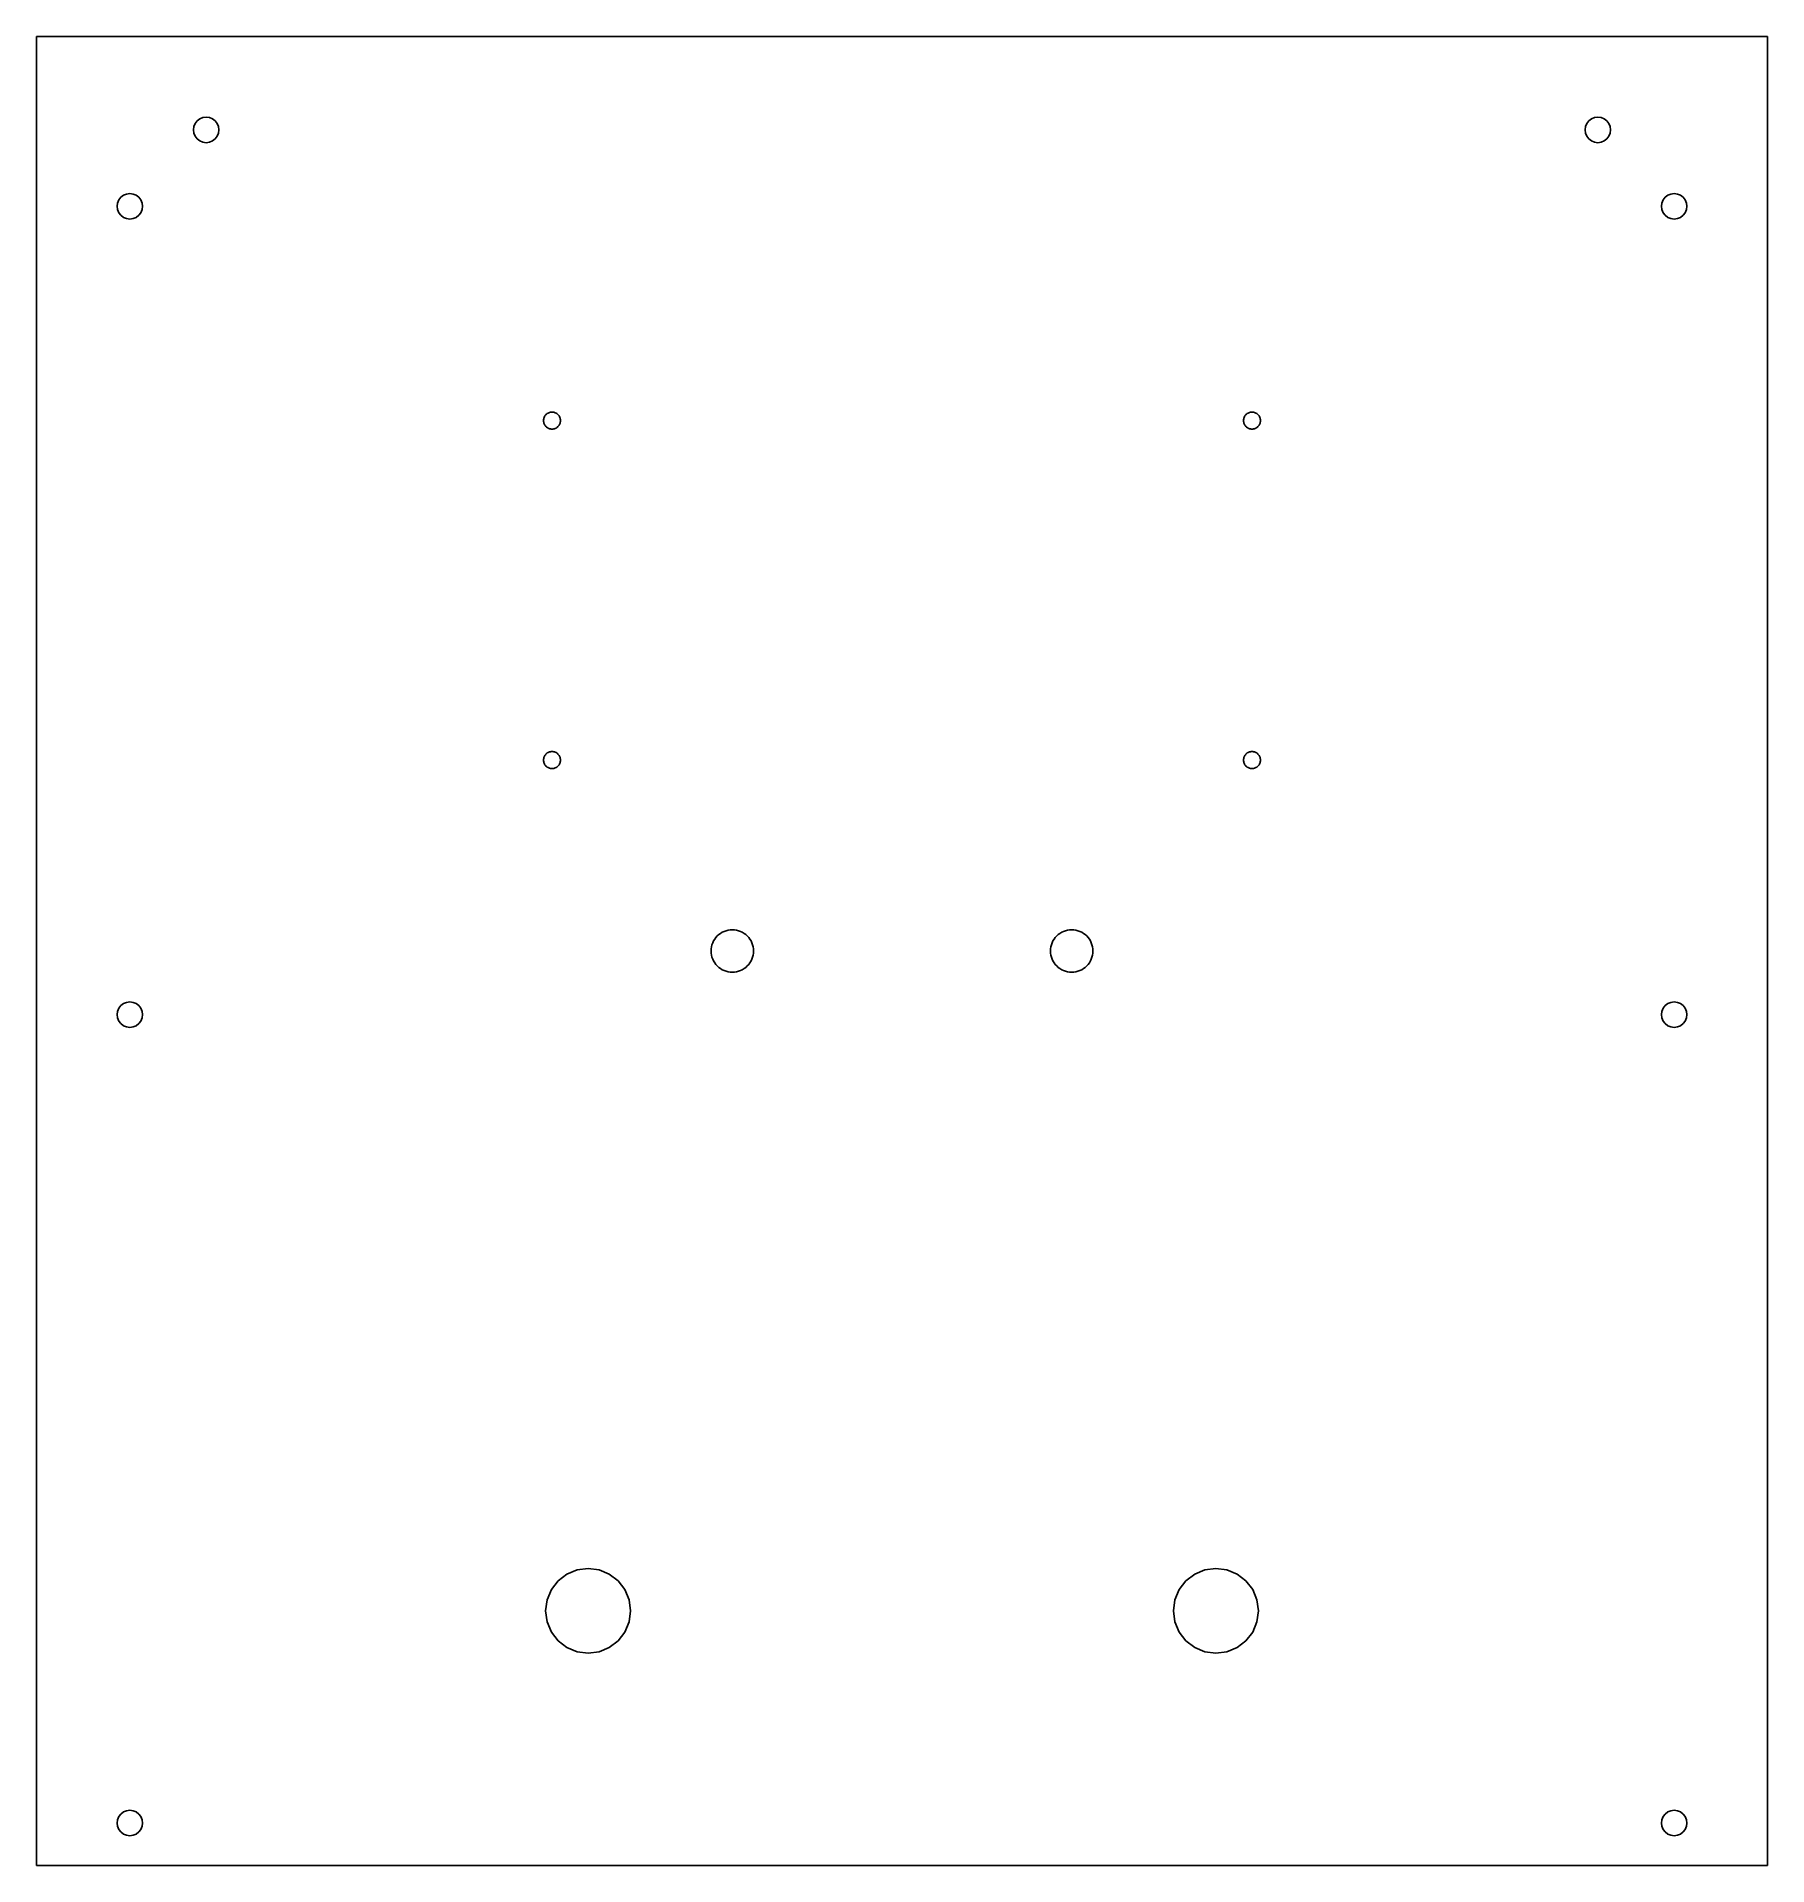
# Model space of a CAD drawing. Header units: millimetres. Extents: x -256 to 152, y -141 to 290.
import ezdxf

# ---------------------------------------------------------------- set-up
doc = ezdxf.new("R2010")
doc.units = ezdxf.units.MM

msp = doc.modelspace()

# ---------------------------------------------------------------- linework, layer by layer
for p, q in [((-256.11, -141.03), (-256.11, 289.97)), ((-256.11, 289.97), (151.89, 289.97)), ((151.89, 289.97), (151.89, -141.03)), ((-219.11, 267.97), (-219.01, 268.75)), ((-219.01, 267.2), (-219.11, 267.97)), ((-219.01, 268.75), (-218.71, 269.47)), ((-218.71, 269.47), (-218.23, 270.09)), ((-218.23, 270.09), (-217.61, 270.57)), ((-217.61, 270.57), (-216.89, 270.87)), ((-216.89, 270.87), (-216.11, 270.97)), ((-216.11, 270.97), (-215.34, 270.87)), ((-215.34, 270.87), (-214.61, 270.57)), ((-214.61, 270.57), (-213.99, 270.09)), ((-213.99, 270.09), (-213.51, 269.47)), ((-213.51, 269.47), (-213.21, 268.75)), ((-213.21, 268.75), (-213.11, 267.97)), ((-213.11, 267.97), (-213.21, 267.2)), ((108.89, 267.97), (108.99, 268.75)), ((108.99, 267.2), (108.89, 267.97)), ((108.99, 268.75), (109.29, 269.47)), ((109.29, 269.47), (109.77, 270.09)), ((109.77, 270.09), (110.39, 270.57)), ((110.39, 270.57), (111.11, 270.87)), ((111.11, 270.87), (111.89, 270.97)), ((111.89, 270.97), (112.66, 270.87)), ((112.66, 270.87), (113.39, 270.57)), ((113.39, 270.57), (114.01, 270.09)), ((114.01, 270.09), (114.49, 269.47)), ((114.49, 269.47), (114.79, 268.75)), ((114.79, 268.75), (114.89, 267.97)), ((114.89, 267.97), (114.79, 267.2)), ((-218.71, 266.47), (-219.01, 267.2)), ((-218.23, 265.85), (-218.71, 266.47)), ((-217.61, 265.37), (-218.23, 265.85)), ((-216.89, 265.07), (-217.61, 265.37)), ((-216.11, 264.97), (-216.89, 265.07)), ((-215.34, 265.07), (-216.11, 264.97)), ((-214.61, 265.37), (-215.34, 265.07)), ((-213.99, 265.85), (-214.61, 265.37)), ((-213.51, 266.47), (-213.99, 265.85)), ((-213.21, 267.2), (-213.51, 266.47)), ((109.29, 266.47), (108.99, 267.2)), ((109.77, 265.85), (109.29, 266.47)), ((110.39, 265.37), (109.77, 265.85)), ((111.11, 265.07), (110.39, 265.37)), ((111.89, 264.97), (111.11, 265.07)), ((112.66, 265.07), (111.89, 264.97)), ((113.39, 265.37), (112.66, 265.07)), ((114.01, 265.85), (113.39, 265.37)), ((114.49, 266.47), (114.01, 265.85)), ((114.79, 267.2), (114.49, 266.47)), ((-237.11, 249.97), (-237.01, 250.75)), ((-237.01, 250.75), (-236.71, 251.47)), ((-236.71, 251.47), (-236.23, 252.09)), ((-236.23, 252.09), (-235.61, 252.57)), ((-235.61, 252.57), (-234.89, 252.87)), ((-234.89, 252.87), (-234.11, 252.97)), ((-234.11, 252.97), (-233.34, 252.87)), ((-233.34, 252.87), (-232.61, 252.57)), ((-232.61, 252.57), (-231.99, 252.09)), ((-231.99, 252.09), (-231.51, 251.47)), ((-231.51, 251.47), (-231.21, 250.75)), ((-231.21, 250.75), (-231.11, 249.97)), ((126.89, 249.97), (126.99, 250.75)), ((126.99, 250.75), (127.29, 251.47)), ((127.29, 251.47), (127.77, 252.09)), ((127.77, 252.09), (128.39, 252.57)), ((128.39, 252.57), (129.11, 252.87)), ((129.11, 252.87), (129.89, 252.97)), ((129.89, 252.97), (130.66, 252.87)), ((130.66, 252.87), (131.39, 252.57)), ((131.39, 252.57), (132.01, 252.09)), ((132.01, 252.09), (132.49, 251.47)), ((132.49, 251.47), (132.79, 250.75)), ((132.79, 250.75), (132.89, 249.97)), ((-237.01, 249.2), (-237.11, 249.97)), ((-236.71, 248.47), (-237.01, 249.2)), ((-236.23, 247.85), (-236.71, 248.47)), ((-235.61, 247.37), (-236.23, 247.85)), ((-234.89, 247.07), (-235.61, 247.37)), ((-234.11, 246.97), (-234.89, 247.07)), ((-233.34, 247.07), (-234.11, 246.97)), ((-232.61, 247.37), (-233.34, 247.07)), ((-231.99, 247.85), (-232.61, 247.37)), ((-231.51, 248.47), (-231.99, 247.85)), ((-231.21, 249.2), (-231.51, 248.47)), ((-231.11, 249.97), (-231.21, 249.2)), ((126.99, 249.2), (126.89, 249.97)), ((127.29, 248.47), (126.99, 249.2)), ((127.77, 247.85), (127.29, 248.47)), ((128.39, 247.37), (127.77, 247.85)), ((129.11, 247.07), (128.39, 247.37)), ((129.89, 246.97), (129.11, 247.07)), ((130.66, 247.07), (129.89, 246.97)), ((131.39, 247.37), (130.66, 247.07)), ((132.01, 247.85), (131.39, 247.37)), ((132.49, 248.47), (132.01, 247.85)), ((132.79, 249.2), (132.49, 248.47)), ((132.89, 249.97), (132.79, 249.2)), ((-136.61, 199.47), (-136.6, 199.67)), ((-136.6, 199.28), (-136.61, 199.47)), ((-136.6, 199.67), (-136.57, 199.86)), ((-136.57, 199.08), (-136.6, 199.28)), ((-136.57, 199.86), (-136.53, 200.05)), ((-136.53, 198.89), (-136.57, 199.08)), ((-136.53, 200.05), (-136.46, 200.24)), ((-136.46, 198.71), (-136.53, 198.89)), ((-136.46, 200.24), (-136.38, 200.42)), ((-136.38, 198.53), (-136.46, 198.71)), ((-136.38, 200.42), (-136.27, 200.58)), ((-136.27, 198.36), (-136.38, 198.53)), ((-136.27, 200.58), (-136.16, 200.74)), ((-136.16, 198.2), (-136.27, 198.36)), ((-136.16, 200.74), (-136.03, 200.89)), ((-136.03, 200.89), (-135.88, 201.02)), ((-135.88, 201.02), (-135.72, 201.14)), ((-135.72, 201.14), (-135.55, 201.24)), ((-135.55, 201.24), (-135.38, 201.32)), ((-135.38, 201.32), (-135.19, 201.39)), ((-135.19, 201.39), (-135, 201.43)), ((-135, 201.43), (-134.81, 201.46)), ((-134.81, 201.46), (-134.61, 201.47)), ((-134.61, 201.47), (-134.42, 201.46)), ((-134.42, 201.46), (-134.22, 201.43)), ((-134.22, 201.43), (-134.03, 201.39)), ((-134.03, 201.39), (-133.85, 201.32)), ((-133.85, 201.32), (-133.67, 201.24)), ((-133.67, 201.24), (-133.5, 201.14)), ((-133.5, 201.14), (-133.34, 201.02)), ((-133.34, 201.02), (-133.2, 200.89)), ((-133.2, 200.89), (-133.07, 200.74)), ((-133.07, 200.74), (-132.95, 200.58)), ((-132.95, 198.36), (-133.07, 198.2)), ((-132.95, 200.58), (-132.85, 200.42)), ((-132.85, 198.53), (-132.95, 198.36)), ((-132.85, 200.42), (-132.76, 200.24)), ((-132.76, 198.71), (-132.85, 198.53)), ((-132.76, 200.24), (-132.7, 200.05)), ((-132.7, 198.89), (-132.76, 198.71)), ((-132.7, 200.05), (-132.65, 199.86)), ((-132.65, 199.08), (-132.7, 198.89)), ((-132.65, 199.86), (-132.62, 199.67)), ((-132.62, 199.28), (-132.65, 199.08)), ((-132.62, 199.67), (-132.61, 199.47)), ((-132.61, 199.47), (-132.62, 199.28)), ((28.39, 199.47), (28.4, 199.67)), ((28.4, 199.28), (28.39, 199.47)), ((28.4, 199.67), (28.43, 199.86)), ((28.43, 199.08), (28.4, 199.28)), ((28.43, 199.86), (28.47, 200.05)), ((28.47, 198.89), (28.43, 199.08)), ((28.47, 200.05), (28.54, 200.24)), ((28.54, 198.71), (28.47, 198.89)), ((28.54, 200.24), (28.62, 200.42)), ((28.62, 198.53), (28.54, 198.71)), ((28.62, 200.42), (28.73, 200.58)), ((28.73, 198.36), (28.62, 198.53)), ((28.73, 200.58), (28.84, 200.74)), ((28.84, 198.2), (28.73, 198.36)), ((28.84, 200.74), (28.97, 200.89)), ((28.97, 200.89), (29.12, 201.02)), ((29.12, 201.02), (29.28, 201.14)), ((29.28, 201.14), (29.45, 201.24)), ((29.45, 201.24), (29.62, 201.32)), ((29.62, 201.32), (29.81, 201.39)), ((29.81, 201.39), (30, 201.43)), ((30, 201.43), (30.19, 201.46)), ((30.19, 201.46), (30.39, 201.47)), ((30.39, 201.47), (30.58, 201.46)), ((30.58, 201.46), (30.78, 201.43)), ((30.78, 201.43), (30.97, 201.39)), ((30.97, 201.39), (31.15, 201.32)), ((31.15, 201.32), (31.33, 201.24)), ((31.33, 201.24), (31.5, 201.14)), ((31.5, 201.14), (31.66, 201.02)), ((31.66, 201.02), (31.8, 200.89)), ((31.8, 200.89), (31.93, 200.74)), ((31.93, 200.74), (32.05, 200.58)), ((32.05, 198.36), (31.93, 198.2)), ((32.05, 200.58), (32.15, 200.42)), ((32.15, 198.53), (32.05, 198.36)), ((32.15, 200.42), (32.24, 200.24)), ((32.24, 198.71), (32.15, 198.53)), ((32.24, 200.24), (32.3, 200.05)), ((32.3, 198.89), (32.24, 198.71)), ((32.3, 200.05), (32.35, 199.86)), ((32.35, 199.08), (32.3, 198.89)), ((32.35, 199.86), (32.38, 199.67)), ((32.38, 199.28), (32.35, 199.08)), ((32.38, 199.67), (32.39, 199.47)), ((32.39, 199.47), (32.38, 199.28)), ((-136.03, 198.06), (-136.16, 198.2)), ((-135.88, 197.93), (-136.03, 198.06)), ((-135.72, 197.81), (-135.88, 197.93)), ((-135.55, 197.71), (-135.72, 197.81)), ((-135.38, 197.62), (-135.55, 197.71)), ((-135.19, 197.56), (-135.38, 197.62)), ((-135, 197.51), (-135.19, 197.56)), ((-134.81, 197.48), (-135, 197.51)), ((-134.61, 197.47), (-134.81, 197.48)), ((-134.42, 197.48), (-134.61, 197.47)), ((-134.22, 197.51), (-134.42, 197.48)), ((-134.03, 197.56), (-134.22, 197.51)), ((-133.85, 197.62), (-134.03, 197.56)), ((-133.67, 197.71), (-133.85, 197.62)), ((-133.5, 197.81), (-133.67, 197.71)), ((-133.34, 197.93), (-133.5, 197.81)), ((-133.2, 198.06), (-133.34, 197.93)), ((-133.07, 198.2), (-133.2, 198.06)), ((28.97, 198.06), (28.84, 198.2)), ((29.12, 197.93), (28.97, 198.06)), ((29.28, 197.81), (29.12, 197.93)), ((29.45, 197.71), (29.28, 197.81)), ((29.62, 197.62), (29.45, 197.71)), ((29.81, 197.56), (29.62, 197.62)), ((30, 197.51), (29.81, 197.56)), ((30.19, 197.48), (30, 197.51)), ((30.39, 197.47), (30.19, 197.48)), ((30.58, 197.48), (30.39, 197.47)), ((30.78, 197.51), (30.58, 197.48)), ((30.97, 197.56), (30.78, 197.51)), ((31.15, 197.62), (30.97, 197.56)), ((31.33, 197.71), (31.15, 197.62)), ((31.5, 197.81), (31.33, 197.71)), ((31.66, 197.93), (31.5, 197.81)), ((31.8, 198.06), (31.66, 197.93)), ((31.93, 198.2), (31.8, 198.06)), ((-136.27, 120.58), (-136.16, 120.74)), ((-136.16, 120.74), (-136.03, 120.89)), ((-136.03, 120.89), (-135.88, 121.02)), ((-135.88, 121.02), (-135.72, 121.14)), ((-135.72, 121.14), (-135.55, 121.24)), ((-135.55, 121.24), (-135.38, 121.32)), ((-135.38, 121.32), (-135.19, 121.39)), ((-135.19, 121.39), (-135, 121.43)), ((-135, 121.43), (-134.81, 121.46)), ((-134.81, 121.46), (-134.61, 121.47)), ((-134.61, 121.47), (-134.42, 121.46)), ((-134.42, 121.46), (-134.22, 121.43)), ((-134.22, 121.43), (-134.03, 121.39)), ((-134.03, 121.39), (-133.85, 121.32)), ((-133.85, 121.32), (-133.67, 121.24)), ((-133.67, 121.24), (-133.5, 121.14)), ((-133.5, 121.14), (-133.34, 121.02)), ((-133.34, 121.02), (-133.2, 120.89)), ((-133.2, 120.89), (-133.07, 120.74)), ((-133.07, 120.74), (-132.95, 120.58)), ((28.73, 120.58), (28.84, 120.74)), ((28.84, 120.74), (28.97, 120.89)), ((28.97, 120.89), (29.12, 121.02)), ((29.12, 121.02), (29.28, 121.14)), ((29.28, 121.14), (29.45, 121.24)), ((29.45, 121.24), (29.62, 121.32)), ((29.62, 121.32), (29.81, 121.39)), ((29.81, 121.39), (30, 121.43)), ((30, 121.43), (30.19, 121.46)), ((30.19, 121.46), (30.39, 121.47)), ((30.39, 121.47), (30.58, 121.46)), ((30.58, 121.46), (30.78, 121.43)), ((30.78, 121.43), (30.97, 121.39)), ((30.97, 121.39), (31.15, 121.32)), ((31.15, 121.32), (31.33, 121.24)), ((31.33, 121.24), (31.5, 121.14)), ((31.5, 121.14), (31.66, 121.02)), ((31.66, 121.02), (31.8, 120.89)), ((31.8, 120.89), (31.93, 120.74)), ((31.93, 120.74), (32.05, 120.58)), ((-136.61, 119.47), (-136.6, 119.67)), ((-136.6, 119.28), (-136.61, 119.47)), ((-136.6, 119.67), (-136.57, 119.86)), ((-136.57, 119.08), (-136.6, 119.28)), ((-136.57, 119.86), (-136.53, 120.05)), ((-136.53, 118.89), (-136.57, 119.08)), ((-136.53, 120.05), (-136.46, 120.24)), ((-136.46, 118.71), (-136.53, 118.89)), ((-136.46, 120.24), (-136.38, 120.42)), ((-136.38, 118.53), (-136.46, 118.71)), ((-136.38, 120.42), (-136.27, 120.58)), ((-136.27, 118.36), (-136.38, 118.53)), ((-136.16, 118.2), (-136.27, 118.36)), ((-136.03, 118.06), (-136.16, 118.2)), ((-135.88, 117.93), (-136.03, 118.06)), ((-135.72, 117.81), (-135.88, 117.93)), ((-135.55, 117.71), (-135.72, 117.81)), ((-135.38, 117.62), (-135.55, 117.71)), ((-135.19, 117.56), (-135.38, 117.62)), ((-135, 117.51), (-135.19, 117.56)), ((-134.81, 117.48), (-135, 117.51)), ((-134.61, 117.47), (-134.81, 117.48)), ((-134.42, 117.48), (-134.61, 117.47)), ((-134.22, 117.51), (-134.42, 117.48)), ((-134.03, 117.56), (-134.22, 117.51)), ((-133.85, 117.62), (-134.03, 117.56)), ((-133.67, 117.71), (-133.85, 117.62)), ((-133.5, 117.81), (-133.67, 117.71)), ((-133.34, 117.93), (-133.5, 117.81)), ((-133.2, 118.06), (-133.34, 117.93)), ((-133.07, 118.2), (-133.2, 118.06)), ((-132.95, 118.36), (-133.07, 118.2)), ((-132.95, 120.58), (-132.85, 120.42)), ((-132.85, 118.53), (-132.95, 118.36)), ((-132.85, 120.42), (-132.76, 120.24)), ((-132.76, 118.71), (-132.85, 118.53)), ((-132.76, 120.24), (-132.7, 120.05)), ((-132.7, 118.89), (-132.76, 118.71)), ((-132.7, 120.05), (-132.65, 119.86)), ((-132.65, 119.08), (-132.7, 118.89)), ((-132.65, 119.86), (-132.62, 119.67)), ((-132.62, 119.28), (-132.65, 119.08)), ((-132.62, 119.67), (-132.61, 119.47)), ((-132.61, 119.47), (-132.62, 119.28)), ((28.39, 119.47), (28.4, 119.67)), ((28.4, 119.28), (28.39, 119.47)), ((28.4, 119.67), (28.43, 119.86)), ((28.43, 119.08), (28.4, 119.28)), ((28.43, 119.86), (28.47, 120.05)), ((28.47, 118.89), (28.43, 119.08)), ((28.47, 120.05), (28.54, 120.24)), ((28.54, 118.71), (28.47, 118.89)), ((28.54, 120.24), (28.62, 120.42)), ((28.62, 118.53), (28.54, 118.71)), ((28.62, 120.42), (28.73, 120.58)), ((28.73, 118.36), (28.62, 118.53)), ((28.84, 118.2), (28.73, 118.36)), ((28.97, 118.06), (28.84, 118.2)), ((29.12, 117.93), (28.97, 118.06)), ((29.28, 117.81), (29.12, 117.93)), ((29.45, 117.71), (29.28, 117.81)), ((29.62, 117.62), (29.45, 117.71)), ((29.81, 117.56), (29.62, 117.62)), ((30, 117.51), (29.81, 117.56)), ((30.19, 117.48), (30, 117.51)), ((30.39, 117.47), (30.19, 117.48)), ((30.58, 117.48), (30.39, 117.47)), ((30.78, 117.51), (30.58, 117.48)), ((30.97, 117.56), (30.78, 117.51)), ((31.15, 117.62), (30.97, 117.56)), ((31.33, 117.71), (31.15, 117.62)), ((31.5, 117.81), (31.33, 117.71)), ((31.66, 117.93), (31.5, 117.81)), ((31.8, 118.06), (31.66, 117.93)), ((31.93, 118.2), (31.8, 118.06)), ((32.05, 118.36), (31.93, 118.2)), ((32.05, 120.58), (32.15, 120.42)), ((32.15, 118.53), (32.05, 118.36)), ((32.15, 120.42), (32.24, 120.24)), ((32.24, 118.71), (32.15, 118.53)), ((32.24, 120.24), (32.3, 120.05)), ((32.3, 118.89), (32.24, 118.71)), ((32.3, 120.05), (32.35, 119.86)), ((32.35, 119.08), (32.3, 118.89)), ((32.35, 119.86), (32.38, 119.67)), ((32.38, 119.28), (32.35, 119.08)), ((32.38, 119.67), (32.39, 119.47)), ((32.39, 119.47), (32.38, 119.28)), ((-96.27, 77.25), (-95.98, 77.64)), ((-95.98, 77.64), (-95.65, 78.01)), ((-95.65, 78.01), (-95.28, 78.34)), ((-95.28, 78.34), (-94.89, 78.63)), ((-94.89, 78.63), (-94.47, 78.88)), ((-94.47, 78.88), (-94.03, 79.09)), ((-94.03, 79.09), (-93.56, 79.26)), ((-93.56, 79.26), (-93.09, 79.38)), ((-93.09, 79.38), (-92.6, 79.45)), ((-92.6, 79.45), (-92.11, 79.47)), ((-92.11, 79.47), (-91.62, 79.45)), ((-91.62, 79.45), (-91.14, 79.38)), ((-91.14, 79.38), (-90.66, 79.26)), ((-90.66, 79.26), (-90.2, 79.09)), ((-90.2, 79.09), (-89.75, 78.88)), ((-89.75, 78.88), (-89.33, 78.63)), ((-89.33, 78.63), (-88.94, 78.34)), ((-88.94, 78.34), (-88.58, 78.01)), ((-88.58, 78.01), (-88.25, 77.64)), ((-88.25, 77.64), (-87.95, 77.25)), ((-15.98, 77.64), (-16.27, 77.25)), ((-15.65, 78.01), (-15.98, 77.64)), ((-15.28, 78.34), (-15.65, 78.01)), ((-14.89, 78.63), (-15.28, 78.34)), ((-14.47, 78.88), (-14.89, 78.63)), ((-14.03, 79.09), (-14.47, 78.88)), ((-13.56, 79.26), (-14.03, 79.09)), ((-13.09, 79.38), (-13.56, 79.26)), ((-12.6, 79.45), (-13.09, 79.38)), ((-12.11, 79.47), (-12.6, 79.45)), ((-11.62, 79.45), (-12.11, 79.47)), ((-11.14, 79.38), (-11.62, 79.45)), ((-10.66, 79.26), (-11.14, 79.38)), ((-10.2, 79.09), (-10.66, 79.26)), ((-9.75, 78.88), (-10.2, 79.09)), ((-9.33, 78.63), (-9.75, 78.88)), ((-8.94, 78.34), (-9.33, 78.63)), ((-8.58, 78.01), (-8.94, 78.34)), ((-8.25, 77.64), (-8.58, 78.01)), ((-7.95, 77.25), (-8.25, 77.64)), ((-97.11, 74.47), (-97.09, 74.96)), ((-97.09, 73.98), (-97.11, 74.47)), ((-97.09, 74.96), (-97.02, 75.45)), ((-97.02, 73.5), (-97.09, 73.98)), ((-97.02, 75.45), (-96.9, 75.92)), ((-96.9, 73.02), (-97.02, 73.5)), ((-96.9, 75.92), (-96.73, 76.39)), ((-96.73, 76.39), (-96.52, 76.83)), ((-96.52, 76.83), (-96.27, 77.25)), ((-87.95, 77.25), (-87.7, 76.83)), ((-87.7, 76.83), (-87.49, 76.39)), ((-87.49, 76.39), (-87.33, 75.92)), ((-87.33, 75.92), (-87.21, 75.45)), ((-87.21, 73.5), (-87.33, 73.02)), ((-87.21, 75.45), (-87.14, 74.96)), ((-87.14, 73.98), (-87.21, 73.5)), ((-87.14, 74.96), (-87.11, 74.47)), ((-87.11, 74.47), (-87.14, 73.98)), ((-17.09, 74.96), (-17.11, 74.47)), ((-17.11, 74.47), (-17.09, 73.98)), ((-17.02, 75.45), (-17.09, 74.96)), ((-17.09, 73.98), (-17.02, 73.5)), ((-16.9, 75.92), (-17.02, 75.45)), ((-17.02, 73.5), (-16.9, 73.02)), ((-16.73, 76.39), (-16.9, 75.92)), ((-16.52, 76.83), (-16.73, 76.39)), ((-16.27, 77.25), (-16.52, 76.83)), ((-7.7, 76.83), (-7.95, 77.25)), ((-7.49, 76.39), (-7.7, 76.83)), ((-7.33, 75.92), (-7.49, 76.39)), ((-7.21, 75.45), (-7.33, 75.92)), ((-7.33, 73.02), (-7.21, 73.5)), ((-7.14, 74.96), (-7.21, 75.45)), ((-7.21, 73.5), (-7.14, 73.98)), ((-7.11, 74.47), (-7.14, 74.96)), ((-7.14, 73.98), (-7.11, 74.47)), ((-96.73, 72.56), (-96.9, 73.02)), ((-96.52, 72.12), (-96.73, 72.56)), ((-96.27, 71.69), (-96.52, 72.12)), ((-95.98, 71.3), (-96.27, 71.69)), ((-95.65, 70.94), (-95.98, 71.3)), ((-95.28, 70.61), (-95.65, 70.94)), ((-94.89, 70.32), (-95.28, 70.61)), ((-94.47, 70.06), (-94.89, 70.32)), ((-94.03, 69.85), (-94.47, 70.06)), ((-93.56, 69.69), (-94.03, 69.85)), ((-93.09, 69.57), (-93.56, 69.69)), ((-92.6, 69.5), (-93.09, 69.57)), ((-92.11, 69.47), (-92.6, 69.5)), ((-91.62, 69.5), (-92.11, 69.47)), ((-91.14, 69.57), (-91.62, 69.5)), ((-90.66, 69.69), (-91.14, 69.57)), ((-90.2, 69.85), (-90.66, 69.69)), ((-89.75, 70.06), (-90.2, 69.85)), ((-89.33, 70.32), (-89.75, 70.06)), ((-88.94, 70.61), (-89.33, 70.32)), ((-88.58, 70.94), (-88.94, 70.61)), ((-88.25, 71.3), (-88.58, 70.94)), ((-87.95, 71.69), (-88.25, 71.3)), ((-87.7, 72.12), (-87.95, 71.69)), ((-87.49, 72.56), (-87.7, 72.12)), ((-87.33, 73.02), (-87.49, 72.56)), ((-16.9, 73.02), (-16.73, 72.56)), ((-16.73, 72.56), (-16.52, 72.12)), ((-16.52, 72.12), (-16.27, 71.69)), ((-16.27, 71.69), (-15.98, 71.3)), ((-15.98, 71.3), (-15.65, 70.94)), ((-15.65, 70.94), (-15.28, 70.61)), ((-15.28, 70.61), (-14.89, 70.32)), ((-14.89, 70.32), (-14.47, 70.06)), ((-14.47, 70.06), (-14.03, 69.85)), ((-14.03, 69.85), (-13.56, 69.69)), ((-13.56, 69.69), (-13.09, 69.57)), ((-13.09, 69.57), (-12.6, 69.5)), ((-12.6, 69.5), (-12.11, 69.47)), ((-12.11, 69.47), (-11.62, 69.5)), ((-11.62, 69.5), (-11.14, 69.57)), ((-11.14, 69.57), (-10.66, 69.69)), ((-10.66, 69.69), (-10.2, 69.85)), ((-10.2, 69.85), (-9.75, 70.06)), ((-9.75, 70.06), (-9.33, 70.32)), ((-9.33, 70.32), (-8.94, 70.61)), ((-8.94, 70.61), (-8.58, 70.94)), ((-8.58, 70.94), (-8.25, 71.3)), ((-8.25, 71.3), (-7.95, 71.69)), ((-7.95, 71.69), (-7.7, 72.12)), ((-7.7, 72.12), (-7.49, 72.56)), ((-7.49, 72.56), (-7.33, 73.02)), ((-237.01, 60.25), (-236.71, 60.97)), ((-236.71, 60.97), (-236.23, 61.59)), ((-236.23, 61.59), (-235.61, 62.07)), ((-235.61, 62.07), (-234.89, 62.37)), ((-234.89, 62.37), (-234.11, 62.47)), ((-234.11, 62.47), (-233.34, 62.37)), ((-233.34, 62.37), (-232.61, 62.07)), ((-232.61, 62.07), (-231.99, 61.59)), ((-231.99, 61.59), (-231.51, 60.97)), ((-231.51, 60.97), (-231.21, 60.25)), ((126.99, 60.25), (127.29, 60.97)), ((127.29, 60.97), (127.77, 61.59)), ((127.77, 61.59), (128.39, 62.07)), ((128.39, 62.07), (129.11, 62.37)), ((129.11, 62.37), (129.89, 62.47)), ((129.89, 62.47), (130.66, 62.37)), ((130.66, 62.37), (131.39, 62.07)), ((131.39, 62.07), (132.01, 61.59)), ((132.01, 61.59), (132.49, 60.97)), ((132.49, 60.97), (132.79, 60.25)), ((-237.11, 59.47), (-237.01, 60.25)), ((-237.01, 58.7), (-237.11, 59.47)), ((-236.71, 57.97), (-237.01, 58.7)), ((-236.23, 57.35), (-236.71, 57.97)), ((-235.61, 56.87), (-236.23, 57.35)), ((-234.89, 56.57), (-235.61, 56.87)), ((-234.11, 56.47), (-234.89, 56.57)), ((-233.34, 56.57), (-234.11, 56.47)), ((-232.61, 56.87), (-233.34, 56.57)), ((-231.99, 57.35), (-232.61, 56.87)), ((-231.51, 57.97), (-231.99, 57.35)), ((-231.21, 58.7), (-231.51, 57.97)), ((-231.21, 60.25), (-231.11, 59.47)), ((-231.11, 59.47), (-231.21, 58.7)), ((126.89, 59.47), (126.99, 60.25)), ((126.99, 58.7), (126.89, 59.47)), ((127.29, 57.97), (126.99, 58.7)), ((127.77, 57.35), (127.29, 57.97)), ((128.39, 56.87), (127.77, 57.35)), ((129.11, 56.57), (128.39, 56.87)), ((129.89, 56.47), (129.11, 56.57)), ((130.66, 56.57), (129.89, 56.47)), ((131.39, 56.87), (130.66, 56.57)), ((132.01, 57.35), (131.39, 56.87)), ((132.49, 57.97), (132.01, 57.35)), ((132.79, 58.7), (132.49, 57.97)), ((132.79, 60.25), (132.89, 59.47)), ((132.89, 59.47), (132.79, 58.7)), ((-133.18, -73.96), (-131.11, -72.37)), ((-131.11, -72.37), (-128.7, -71.37)), ((-128.7, -71.37), (-126.11, -71.03)), ((-126.11, -71.03), (-123.52, -71.37)), ((-123.52, -71.37), (-121.11, -72.37)), ((-121.11, -72.37), (-119.04, -73.96)), ((14.82, -73.96), (16.89, -72.37)), ((16.89, -72.37), (19.3, -71.37)), ((19.3, -71.37), (21.89, -71.03)), ((21.89, -71.03), (24.48, -71.37)), ((24.48, -71.37), (26.89, -72.37)), ((26.89, -72.37), (28.96, -73.96)), ((-135.77, -78.44), (-134.77, -76.03)), ((-134.77, -76.03), (-133.18, -73.96)), ((-119.04, -73.96), (-117.45, -76.03)), ((-117.45, -76.03), (-116.45, -78.44)), ((12.23, -78.44), (13.23, -76.03)), ((13.23, -76.03), (14.82, -73.96)), ((28.96, -73.96), (30.55, -76.03)), ((30.55, -76.03), (31.55, -78.44)), ((-136.11, -81.03), (-135.77, -78.44)), ((-135.77, -83.62), (-136.11, -81.03)), ((-116.45, -78.44), (-116.11, -81.03)), ((-116.11, -81.03), (-116.45, -83.62)), ((11.89, -81.03), (12.23, -78.44)), ((12.23, -83.62), (11.89, -81.03)), ((31.55, -78.44), (31.89, -81.03)), ((31.89, -81.03), (31.55, -83.62)), ((-134.77, -86.03), (-135.77, -83.62)), ((-133.18, -88.1), (-134.77, -86.03)), ((-117.45, -86.03), (-119.04, -88.1)), ((-116.45, -83.62), (-117.45, -86.03)), ((13.23, -86.03), (12.23, -83.62)), ((14.82, -88.1), (13.23, -86.03)), ((30.55, -86.03), (28.96, -88.1)), ((31.55, -83.62), (30.55, -86.03)), ((-131.11, -89.69), (-133.18, -88.1)), ((-128.7, -90.69), (-131.11, -89.69)), ((-121.11, -89.69), (-123.52, -90.69)), ((-119.04, -88.1), (-121.11, -89.69)), ((16.89, -89.69), (14.82, -88.1)), ((19.3, -90.69), (16.89, -89.69)), ((26.89, -89.69), (24.48, -90.69)), ((28.96, -88.1), (26.89, -89.69)), ((-126.11, -91.03), (-128.7, -90.69)), ((-123.52, -90.69), (-126.11, -91.03)), ((21.89, -91.03), (19.3, -90.69)), ((24.48, -90.69), (21.89, -91.03)), ((-236.71, -129.53), (-236.23, -128.91)), ((-236.23, -128.91), (-235.61, -128.43)), ((-235.61, -128.43), (-234.89, -128.13)), ((-234.89, -128.13), (-234.11, -128.03)), ((-234.11, -128.03), (-233.34, -128.13)), ((-233.34, -128.13), (-232.61, -128.43)), ((-232.61, -128.43), (-231.99, -128.91)), ((-231.99, -128.91), (-231.51, -129.53)), ((127.29, -129.53), (127.77, -128.91)), ((127.77, -128.91), (128.39, -128.43)), ((128.39, -128.43), (129.11, -128.13)), ((129.11, -128.13), (129.89, -128.03)), ((129.89, -128.03), (130.66, -128.13)), ((130.66, -128.13), (131.39, -128.43)), ((131.39, -128.43), (132.01, -128.91)), ((132.01, -128.91), (132.49, -129.53)), ((-237.11, -131.03), (-237.01, -130.25)), ((-237.01, -131.8), (-237.11, -131.03)), ((-237.01, -130.25), (-236.71, -129.53)), ((-236.71, -132.53), (-237.01, -131.8)), ((-236.23, -133.15), (-236.71, -132.53)), ((-235.61, -133.63), (-236.23, -133.15)), ((-231.99, -133.15), (-232.61, -133.63)), ((-231.51, -132.53), (-231.99, -133.15)), ((-231.51, -129.53), (-231.21, -130.25)), ((-231.21, -131.8), (-231.51, -132.53)), ((-231.21, -130.25), (-231.11, -131.03)), ((-231.11, -131.03), (-231.21, -131.8)), ((126.89, -131.03), (126.99, -130.25)), ((126.99, -131.8), (126.89, -131.03)), ((126.99, -130.25), (127.29, -129.53)), ((127.29, -132.53), (126.99, -131.8)), ((127.77, -133.15), (127.29, -132.53)), ((128.39, -133.63), (127.77, -133.15)), ((132.01, -133.15), (131.39, -133.63)), ((132.49, -132.53), (132.01, -133.15)), ((132.49, -129.53), (132.79, -130.25)), ((132.79, -131.8), (132.49, -132.53)), ((132.79, -130.25), (132.89, -131.03)), ((132.89, -131.03), (132.79, -131.8)), ((-234.89, -133.93), (-235.61, -133.63)), ((-234.11, -134.03), (-234.89, -133.93)), ((-233.34, -133.93), (-234.11, -134.03)), ((-232.61, -133.63), (-233.34, -133.93)), ((129.11, -133.93), (128.39, -133.63)), ((129.89, -134.03), (129.11, -133.93)), ((130.66, -133.93), (129.89, -134.03)), ((131.39, -133.63), (130.66, -133.93)), ((151.89, -141.03), (-256.11, -141.03))]:
    msp.add_line(p, q)

doc.saveas('drawing.dxf')
